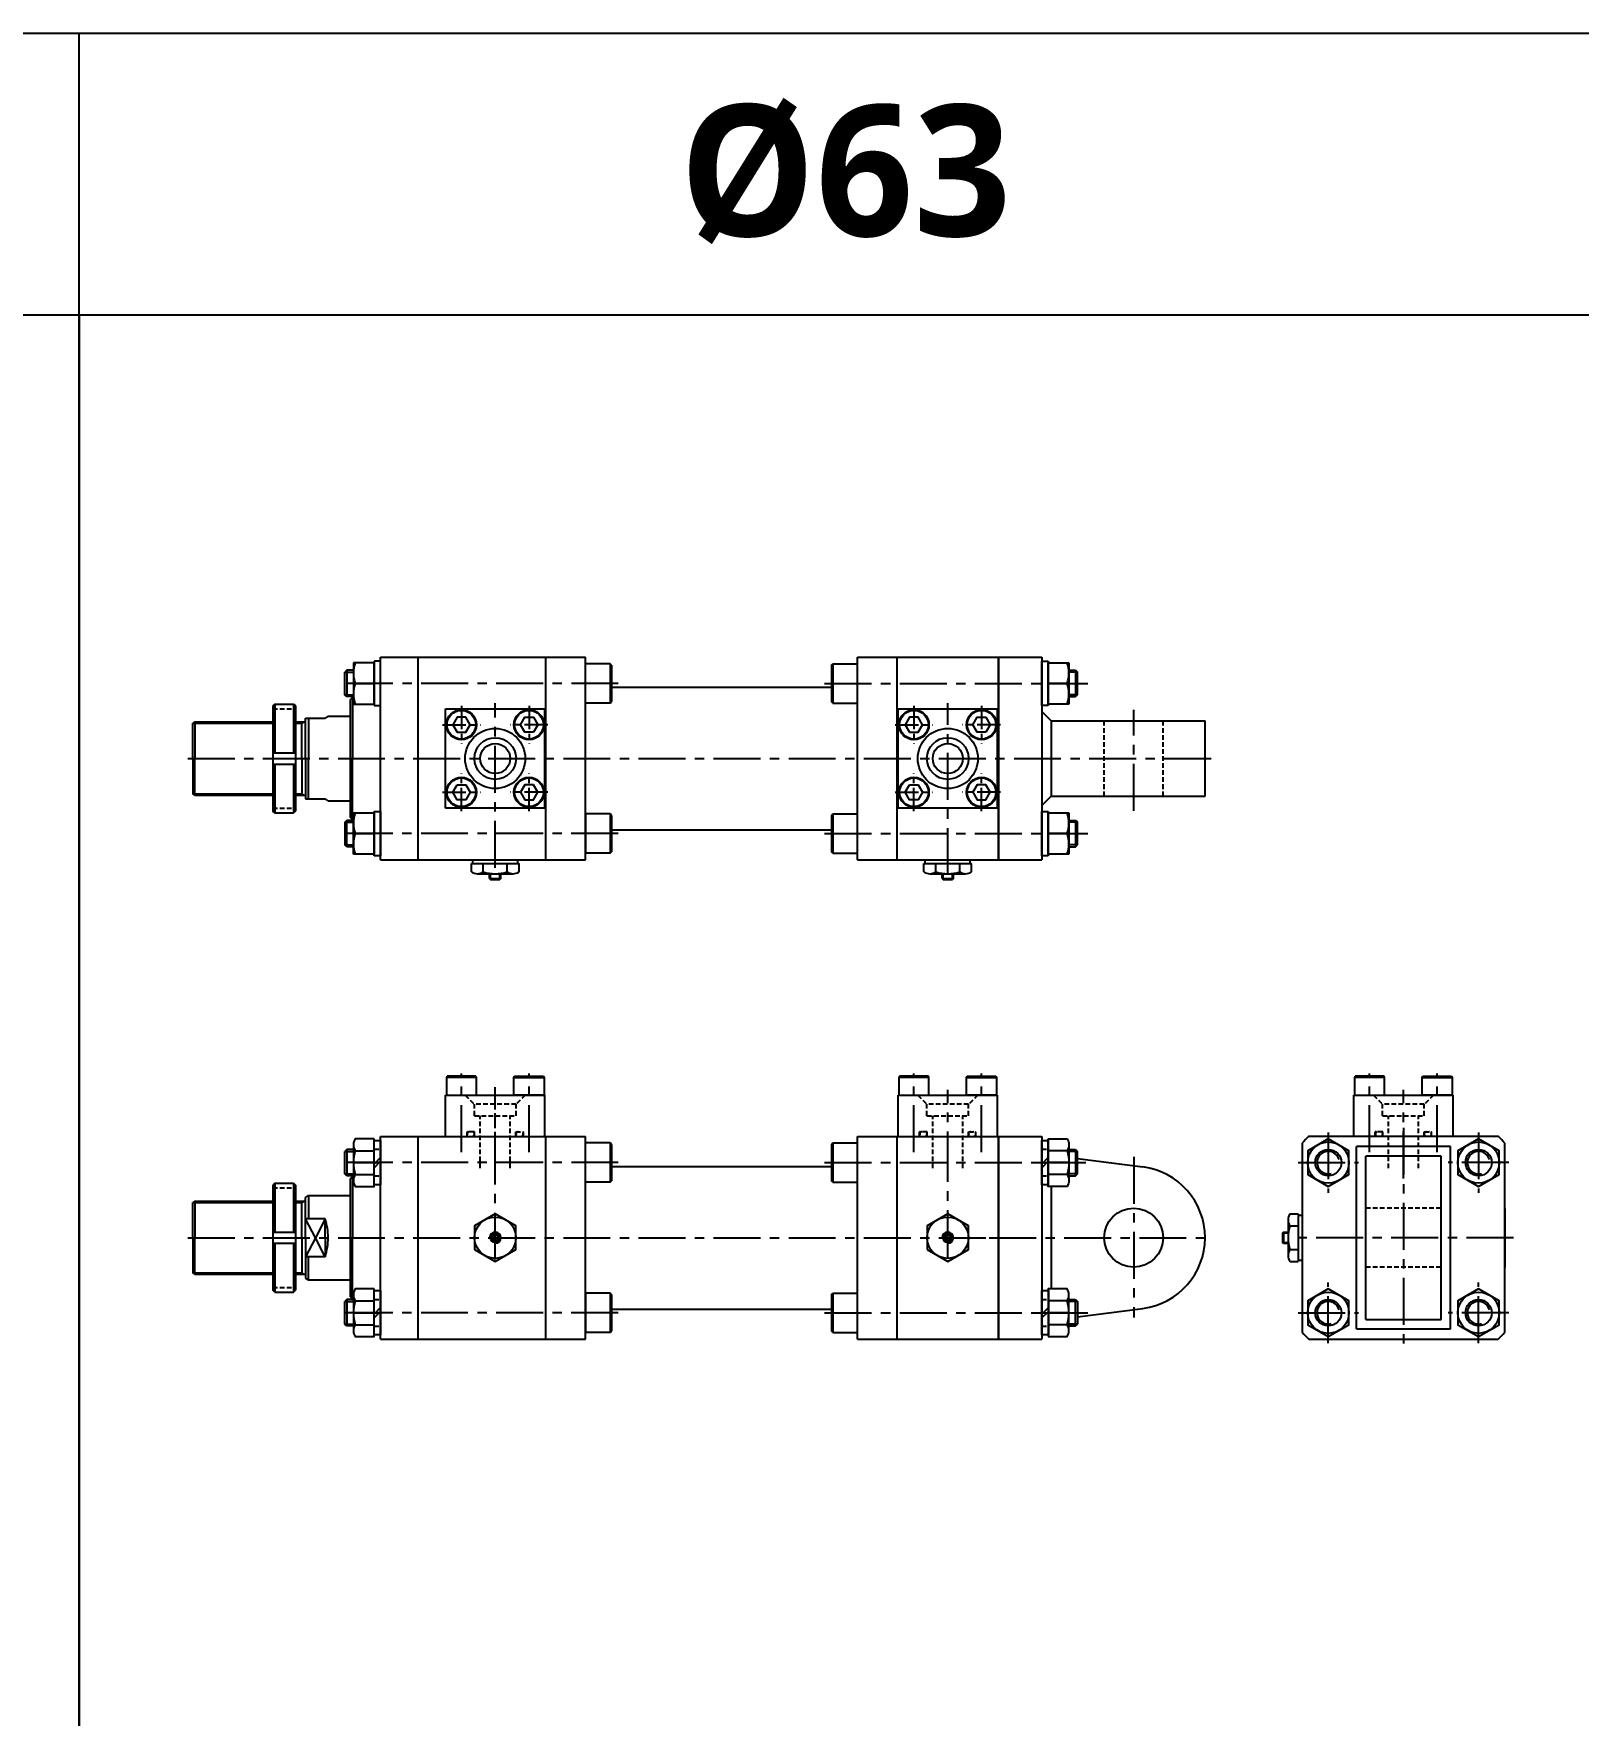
# Model space of a CAD drawing. Extents: x -819 to 10005, y 0 to 4179.
# Drawn here: x 1768 to 2590, y 3283 to 4179 of the extents above; entities that cross this region are included whole.
import ezdxf

# ---------------------------------------------------------------- set-up
doc = ezdxf.new("R2010")
doc.units = 0
doc.header["$LTSCALE"] = 10
doc.header["$MEASUREMENT"] = 0
for name, pattern in [('CENTER', [2, 1.25, -0.25, 0.25, -0.25]), ('CENTERX2', [4, 2.5, -0.5, 0.5, -0.5]), ('HIDDEN', [0.375, 0.25, -0.125])]:
    doc.linetypes.add(name, pattern=pattern)
doc.layers.get('0').update_dxf_attribs({"linetype": 'CONTINUOUS'})
doc.layers.get('DEFPOINTS').update_dxf_attribs({"linetype": 'CONTINUOUS'})
for name, color, linetype in [('BOM-UDEF', 3, 'CONTINUOUS'), ('CEN', 1, 'CENTERX2'), ('CENTER', 1, 'CENTER'), ('DIM', 2, 'CONTINUOUS'), ('HIDDEN', 2, 'HIDDEN'), ('ML', 7, 'CONTINUOUS')]:
    doc.layers.add(name, color=color, linetype=linetype)
doc.styles.add('문자', font='romans.shx')

msp = doc.modelspace()

# ---------------------------------------------------------------- linework, layer by layer
for p, q in [((5627.93, 4179.17), (0, 4179.17)), ((1792, 2387.17), (1792, 4179.17)), ((1792, 4029.17), (971, 4029.17)), ((2613, 4029.17), (971, 4029.17)), ((2613, 4029.17), (1792, 4029.17)), ((1792, 4029.17), (1792, 2387.17)), ((2010.46, 3729.07), (2010.96, 3728.57)), ((2010.46, 3729.07), (2016.46, 3729.07)), ((2010.96, 3728.57), (2015.96, 3728.57)), ((2016.46, 3729.07), (2015.96, 3728.57)), ((2251.46, 3729.07), (2251.96, 3728.57)), ((2251.46, 3729.07), (2257.46, 3729.07)), ((2251.96, 3728.57), (2256.96, 3728.57)), ((2257.46, 3729.07), (2256.96, 3728.57)), ((2433.21, 3540.67), (2432.71, 3540.17)), ((2432.71, 3540.17), (2432.71, 3535.17)), ((2433.21, 3540.67), (2433.21, 3534.67)), ((2433.21, 3534.67), (2432.71, 3535.17))]:
    msp.add_line(p, q)
at = {"color": 7, "linetype": 'Continuous'}
for p, q in [((2000.75, 3732.55), (2000.75, 3736.97)), ((2000.75, 3736.97), (2013.46, 3736.97)), ((2001.46, 3738.97), (2025.46, 3738.97)), ((2001.46, 3736.97), (2001.46, 3738.97)), ((2007.11, 3732.55), (2007.11, 3736.97)), ((2013.46, 3736.97), (2026.16, 3736.97)), ((2019.81, 3732.55), (2019.81, 3736.97)), ((2025.46, 3736.97), (2025.46, 3738.97)), ((2026.16, 3732.55), (2026.16, 3736.97)), ((2241.75, 3732.55), (2241.75, 3736.97)), ((2241.75, 3736.97), (2254.46, 3736.97)), ((2242.46, 3738.97), (2266.46, 3738.97)), ((2242.46, 3736.97), (2242.46, 3738.97)), ((2248.11, 3732.55), (2248.11, 3736.97)), ((2254.46, 3736.97), (2267.16, 3736.97)), ((2260.81, 3732.55), (2260.81, 3736.97)), ((2266.46, 3736.97), (2266.46, 3738.97)), ((2267.16, 3732.55), (2267.16, 3736.97)), ((2003.93, 3731.57), (2022.98, 3731.57)), ((2010.96, 3728.57), (2010.96, 3731.57)), ((2015.96, 3728.57), (2015.96, 3731.57)), ((2244.93, 3731.57), (2263.98, 3731.57)), ((2251.96, 3728.57), (2251.96, 3731.57)), ((2256.96, 3728.57), (2256.96, 3731.57)), ((2436.7, 3550.37), (2441.11, 3550.37)), ((2441.11, 3550.37), (2441.11, 3537.67)), ((2441.11, 3549.67), (2443.11, 3549.67)), ((2443.11, 3549.67), (2443.11, 3525.67)), ((2432.71, 3540.17), (2435.71, 3540.17)), ((2435.71, 3547.2), (2435.71, 3528.15)), ((2436.7, 3544.02), (2441.11, 3544.02)), ((2432.71, 3535.17), (2435.71, 3535.17)), ((2436.7, 3531.32), (2441.11, 3531.32)), ((2441.11, 3537.67), (2441.11, 3524.97)), ((2436.7, 3524.97), (2441.11, 3524.97)), ((2441.11, 3525.67), (2443.11, 3525.67))]:
    msp.add_line(p, q, dxfattribs=at)
at = {"color": 3}
for p, q in [((2010.46, 3729.07), (2010.46, 3731.57)), ((2016.46, 3729.07), (2016.46, 3731.57)), ((2251.46, 3729.07), (2251.46, 3731.57)), ((2257.46, 3729.07), (2257.46, 3731.57)), ((2433.21, 3540.67), (2435.71, 3540.67)), ((2433.21, 3534.67), (2435.71, 3534.67))]:
    msp.add_line(p, q, dxfattribs=at)
at = {"color": 7, "linetype": 'Continuous'}
for points in [[(2002.46, 3531.32), (2013.46, 3524.97), (2024.46, 3531.32), (2024.46, 3544.02), (2013.46, 3550.37), (2002.46, 3544.02)], [(2243.46, 3531.32), (2254.46, 3524.97), (2265.46, 3531.32), (2265.46, 3544.02), (2254.46, 3550.37), (2243.46, 3544.02)], [(2012.59, 3539.17), (2011.72, 3537.67), (2012.59, 3536.17), (2014.32, 3536.17), (2015.19, 3537.67), (2014.32, 3539.17)], [(2253.59, 3539.17), (2252.72, 3537.67), (2253.59, 3536.17), (2255.32, 3536.17), (2256.19, 3537.67), (2255.32, 3539.17)]]:
    msp.add_lwpolyline(points, close=True, dxfattribs=at)
for centre, radius in [((2013.46, 3537.67), 11), ((2254.46, 3537.67), 11), ((2013.46, 3537.67), 2.5), ((2254.46, 3537.67), 2.5)]:
    msp.add_circle(centre, radius, dxfattribs=at)
for centre, radius, start, end in [((2003.93, 3737.19), 5.62, 235.61575, 270), ((2003.93, 3737.19), 5.62, 235.61575, 304.38425), ((2013.46, 3752.58), 21.02, 252.41205, 270), ((2013.46, 3752.58), 21.02, 270, 287.58795), ((2022.98, 3737.19), 5.62, 235.61575, 304.38425), ((2244.93, 3737.19), 5.62, 235.61575, 270), ((2244.93, 3737.19), 5.62, 235.61575, 304.38425), ((2254.46, 3752.58), 21.02, 252.41205, 270), ((2254.46, 3752.58), 21.02, 270, 287.58795), ((2263.98, 3737.19), 5.62, 235.61575, 304.38425), ((2441.34, 3547.2), 5.62, 145.61575, 180), ((2441.34, 3547.2), 5.62, 145.61575, 214.38425), ((2456.73, 3537.67), 21.02, 162.41205, 180), ((2456.73, 3537.67), 21.02, 180, 197.58795), ((2441.34, 3528.15), 5.62, 145.61575, 214.38425)]:
    msp.add_arc(centre, radius, start, end, dxfattribs=at)
at = {"layer": 'BOM-UDEF', "color": 0}
for p, q in [((2472.11, 3489.17), (2472.11, 3586.17)), ((2522.11, 3489.17), (2522.11, 3586.17)), ((2472.11, 3489.17), (2522.11, 3489.17)), ((2477.11, 3494.17), (2517.11, 3494.17))]:
    msp.add_line(p, q, dxfattribs=at)
at = {"layer": 'CEN'}
for p, q in [((2079.01, 3832.97), (1931.46, 3832.97)), ((2188.9, 3832.97), (2329, 3832.97)), ((2013.46, 3734.76), (2013.46, 3822.47)), ((2254.46, 3730.91), (2254.46, 3822.47)), ((2353.46, 3765.18), (2353.46, 3818.82)), ((1849.75, 3792.97), (2397, 3792.97)), ((2078.97, 3752.97), (1931.32, 3752.97)), ((2188.9, 3752.97), (2329, 3752.97)), ((1995.46, 3583.23), (1995.46, 3625.23)), ((2031.46, 3583.23), (2031.46, 3625.23)), ((2236.46, 3583.23), (2236.46, 3625.23)), ((2272.46, 3583.23), (2272.46, 3625.23)), ((2479.11, 3583.23), (2479.11, 3625.23)), ((2515.11, 3583.23), (2515.11, 3625.23)), ((2013.46, 3525.99), (2013.46, 3617.78)), ((2013.46, 3569.04), (2013.46, 3617.77)), ((2254.46, 3569.29), (2254.46, 3616.48)), ((2497.11, 3569.29), (2497.11, 3616.48)), ((2254.46, 3527.38), (2254.46, 3594.67)), ((2457.11, 3593.8), (2457.11, 3561.55)), ((2497.11, 3596.22), (2497.11, 3479.13)), ((2537.11, 3593.8), (2537.11, 3561.55)), ((2079.01, 3577.67), (1930.74, 3577.67)), ((2188.9, 3577.67), (2328, 3577.67)), ((2353.46, 3580.72), (2353.46, 3495.1)), ((2440.99, 3577.67), (2473.24, 3577.67)), ((2553.24, 3577.67), (2520.99, 3577.67)), ((1849.75, 3537.67), (2286.72, 3537.67)), ((2276.49, 3537.67), (2395.88, 3537.67)), ((2555.66, 3537.67), (2438.57, 3537.67)), ((2457.11, 3481.55), (2457.11, 3513.8)), ((2537.11, 3481.55), (2537.11, 3513.8)), ((2078.97, 3497.67), (1930.59, 3497.67)), ((2188.9, 3497.67), (2329, 3497.67)), ((2440.99, 3497.67), (2473.24, 3497.67)), ((2553.24, 3497.67), (2520.99, 3497.67))]:
    msp.add_line(p, q, dxfattribs=at)
at = {"layer": 'CENTER'}
for p, q in [((1937.87, 3832.97), (1949.05, 3832.97)), ((2319.05, 3832.97), (2307.87, 3832.97)), ((1995.46, 3821.06), (1995.46, 3800.88)), ((2031.46, 3821.06), (2031.46, 3800.88)), ((2236.46, 3821.06), (2236.46, 3800.88)), ((2272.46, 3821.06), (2272.46, 3800.88)), ((1985.37, 3810.97), (2005.55, 3810.97)), ((2041.55, 3810.97), (2021.37, 3810.97)), ((2226.37, 3810.97), (2246.55, 3810.97)), ((2282.55, 3810.97), (2262.37, 3810.97)), ((1995.46, 3764.88), (1995.46, 3785.06)), ((2031.46, 3764.88), (2031.46, 3785.06)), ((2236.46, 3764.88), (2236.46, 3785.06)), ((2272.46, 3764.88), (2272.46, 3785.06)), ((1985.37, 3774.97), (2005.55, 3774.97)), ((2041.55, 3774.97), (2021.37, 3774.97)), ((2226.37, 3774.97), (2246.55, 3774.97)), ((2282.55, 3774.97), (2262.37, 3774.97)), ((1937.87, 3752.97), (1949.05, 3752.97)), ((2319.05, 3752.97), (2307.87, 3752.97)), ((1937.87, 3577.67), (1949.05, 3577.67)), ((1948.87, 3577.67), (1952.55, 3577.67)), ((2304.37, 3577.67), (2308.05, 3577.67)), ((2319.05, 3577.67), (2307.87, 3577.67)), ((1937.87, 3497.67), (1949.05, 3497.67)), ((1948.87, 3497.67), (1952.55, 3497.67)), ((2304.46, 3497.67), (2308.14, 3497.67)), ((2319.05, 3497.67), (2307.87, 3497.67))]:
    msp.add_line(p, q, dxfattribs=at)
at = {"layer": 'DEFPOINTS', "color": 0, "linetype": 'ByBlock'}
for p in [(1937.96, 3570.17), (1912.46, 3516.17), (1937.46, 3505.17)]:
    msp.add_point(p, dxfattribs=at)
at = {"layer": 'DIM'}
for centre in [(2013.46, 3537.67), (2254.46, 3537.67)]:
    msp.add_arc(centre, 3, 270, 180, dxfattribs=at)
at = {"layer": 'HIDDEN'}
for p, q in [((1948.96, 3584.77), (1952.46, 3584.77)), ((2304.46, 3584.77), (2307.96, 3584.77)), ((1948.96, 3570.57), (1952.46, 3570.57)), ((2304.46, 3570.57), (2307.96, 3570.57)), ((1948.96, 3504.77), (1952.46, 3504.77)), ((2304.55, 3504.77), (2308.05, 3504.77)), ((1948.96, 3490.57), (1952.46, 3490.57)), ((2304.55, 3490.57), (2308.05, 3490.57))]:
    msp.add_line(p, q, dxfattribs=at)
at = {"layer": 'ML'}
for p, q in [((1937.96, 3843.97), (1937.96, 3821.97)), ((1948.96, 3843.97), (1937.96, 3843.97)), ((1948.96, 3844.77), (1948.96, 3821.17)), ((1952.46, 3844.77), (1948.96, 3844.77)), ((1948.96, 3821.97), (1948.96, 3843.97)), ((1952.46, 3846.97), (2061.46, 3846.97)), ((1952.46, 3738.97), (1952.46, 3846.97)), ((1952.46, 3738.97), (1952.46, 3846.97)), ((1952.46, 3821.17), (1952.46, 3844.77)), ((1972.46, 3738.97), (1972.46, 3846.97)), ((2040.46, 3738.97), (2040.46, 3846.97)), ((2061.46, 3738.97), (2061.46, 3846.97)), ((2206.46, 3846.97), (2281.46, 3846.97)), ((2206.46, 3738.97), (2206.46, 3846.97)), ((2227.46, 3738.97), (2227.46, 3846.97)), ((2281.46, 3738.97), (2281.46, 3846.97)), ((2281.46, 3846.97), (2304.46, 3846.97)), ((2281.46, 3846.97), (2304.46, 3846.97)), ((2281.46, 3846.97), (2281.46, 3738.97)), ((2304.46, 3846.97), (2304.46, 3738.97)), ((2304.46, 3844.77), (2307.96, 3844.77)), ((2304.46, 3821.17), (2304.46, 3844.77)), ((2307.96, 3844.77), (2307.96, 3821.17)), ((2307.96, 3843.97), (2318.96, 3843.97)), ((2307.96, 3821.97), (2307.96, 3843.97)), ((2318.96, 3843.97), (2318.96, 3821.97)), ((1934.46, 3839.97), (1933.46, 3838.97)), ((1933.46, 3826.97), (1933.46, 3838.97)), ((1934.46, 3839.97), (1934.46, 3825.97)), ((1937.96, 3839.97), (1934.46, 3839.97)), ((2074.66, 3843.47), (2061.46, 3843.47)), ((2074.66, 3843.47), (2074.66, 3822.47)), ((2075.46, 3842.67), (2074.66, 3843.47)), ((2075.46, 3842.67), (2075.46, 3823.27)), ((2192.46, 3842.67), (2193.26, 3843.47)), ((2192.46, 3842.67), (2192.46, 3823.27)), ((2193.26, 3843.47), (2206.46, 3843.47)), ((2193.26, 3843.47), (2193.26, 3822.47)), ((2318.96, 3839.97), (2322.46, 3839.97)), ((2322.46, 3839.97), (2322.46, 3825.97)), ((2322.46, 3839.97), (2323.46, 3838.97)), ((2323.46, 3826.97), (2323.46, 3838.97)), ((1934.46, 3825.97), (1933.46, 3826.97)), ((1937.96, 3825.97), (1934.46, 3825.97)), ((1948.96, 3832.97), (1938.94, 3832.97)), ((2075.46, 3830.97), (2192.46, 3830.97)), ((2307.96, 3832.97), (2317.97, 3832.97)), ((2318.96, 3825.97), (2322.46, 3825.97)), ((2322.46, 3825.97), (2323.46, 3826.97)), ((1896.06, 3821.97), (1895.06, 3820.97)), ((1895.06, 3820.97), (1895.06, 3764.97)), ((1896.06, 3821.97), (1896.06, 3795.97)), ((1896.06, 3821.97), (1906.06, 3821.97)), ((1906.06, 3821.97), (1906.06, 3795.97)), ((1906.06, 3821.97), (1907.06, 3820.97)), ((1907.06, 3820.97), (1907.06, 3764.97)), ((1937.46, 3825.47), (1936.46, 3824.47)), ((1936.46, 3761.47), (1936.46, 3824.47)), ((1937.46, 3825.47), (1937.96, 3825.47)), ((1937.46, 3825.47), (1937.46, 3792.97)), ((1937.96, 3821.97), (1948.96, 3821.97)), ((1948.96, 3821.17), (1952.46, 3821.17)), ((1986.96, 3766.47), (1986.96, 3819.47)), ((1986.96, 3819.47), (2039.96, 3819.47)), ((2039.96, 3819.47), (2039.96, 3766.47)), ((2039.96, 3766.47), (2039.96, 3819.47)), ((2074.66, 3822.47), (2061.46, 3822.47)), ((2074.66, 3822.47), (2075.46, 3823.27)), ((2193.26, 3822.47), (2192.46, 3823.27)), ((2193.26, 3822.47), (2206.46, 3822.47)), ((2227.96, 3766.47), (2227.96, 3819.47)), ((2227.96, 3819.47), (2280.96, 3819.47)), ((2280.96, 3819.47), (2280.96, 3766.47)), ((2280.96, 3766.47), (2280.96, 3819.47)), ((2307.96, 3821.17), (2304.46, 3821.17)), ((2304.46, 3817.97), (2309.46, 3812.97)), ((2318.96, 3821.97), (2307.96, 3821.97)), ((1853.44, 3812.47), (1852.46, 3811.72)), ((1852.46, 3792.97), (1852.46, 3811.72)), ((1853.44, 3812.47), (1895.06, 3812.47)), ((1853.44, 3812.47), (1853.44, 3792.97)), ((1907.06, 3812.47), (1912.46, 3812.47)), ((1910.46, 3792.97), (1910.46, 3812.47)), ((1912.46, 3792.97), (1912.46, 3814.47)), ((1912.46, 3814.47), (1922.93, 3814.47)), ((1913.96, 3814.47), (1913.96, 3792.97)), ((1924.46, 3815.47), (1922.93, 3814.47)), ((1924.46, 3815.47), (1936.46, 3815.47)), ((2309.46, 3812.97), (2309.46, 3772.97)), ((2309.46, 3812.97), (2391.46, 3812.97)), ((2391.46, 3772.97), (2391.46, 3812.97)), ((1852.46, 3792.97), (1852.46, 3774.22)), ((1853.44, 3773.47), (1853.44, 3792.97)), ((1895.06, 3795.97), (1907.06, 3795.97)), ((1910.46, 3792.97), (1910.46, 3773.47)), ((1912.46, 3792.97), (1912.46, 3771.47)), ((1913.96, 3771.47), (1913.96, 3792.97)), ((1937.46, 3760.47), (1937.46, 3792.97)), ((1895.06, 3789.97), (1907.06, 3789.97)), ((1896.06, 3789.97), (1896.06, 3763.97)), ((1906.06, 3789.97), (1906.06, 3763.97)), ((1853.44, 3773.47), (1852.46, 3774.22)), ((1853.44, 3773.47), (1895.06, 3773.47)), ((1907.06, 3773.47), (1912.46, 3773.47)), ((2304.46, 3767.97), (2309.46, 3772.97)), ((2309.46, 3772.97), (2391.46, 3772.97)), ((1896.06, 3763.97), (1895.06, 3764.97)), ((1896.06, 3763.97), (1906.06, 3763.97)), ((1906.06, 3763.97), (1907.06, 3764.97)), ((1912.46, 3771.47), (1922.93, 3771.47)), ((1924.46, 3770.47), (1922.93, 3771.47)), ((1924.46, 3770.47), (1936.46, 3770.47)), ((1937.96, 3763.97), (1948.96, 3763.97)), ((1937.96, 3741.97), (1937.96, 3763.97)), ((1948.96, 3741.17), (1948.96, 3764.77)), ((1948.96, 3764.77), (1952.46, 3764.77)), ((1948.96, 3763.97), (1948.96, 3741.97)), ((1952.46, 3764.77), (1952.46, 3741.17)), ((2039.96, 3766.47), (1986.96, 3766.47)), ((2061.46, 3763.47), (2061.46, 3742.47)), ((2074.66, 3763.47), (2061.46, 3763.47)), ((2074.66, 3763.47), (2074.66, 3742.47)), ((2075.46, 3762.67), (2074.66, 3763.47)), ((2192.46, 3762.67), (2193.26, 3763.47)), ((2193.26, 3763.47), (2206.46, 3763.47)), ((2193.26, 3763.47), (2193.26, 3742.47)), ((2280.96, 3766.47), (2227.96, 3766.47)), ((2304.46, 3741.17), (2304.46, 3764.77)), ((2304.46, 3764.77), (2307.96, 3764.77)), ((2307.96, 3764.77), (2307.96, 3741.17)), ((2307.96, 3741.97), (2307.96, 3763.97)), ((2307.96, 3763.97), (2318.96, 3763.97)), ((2318.96, 3763.97), (2318.96, 3741.97)), ((1934.46, 3759.97), (1933.46, 3758.97)), ((1933.46, 3758.97), (1933.46, 3746.97)), ((1934.46, 3745.97), (1934.46, 3759.97)), ((1937.96, 3759.97), (1934.46, 3759.97)), ((1937.46, 3760.47), (1936.46, 3761.47)), ((1937.46, 3760.47), (1937.96, 3760.47)), ((2075.46, 3762.67), (2075.46, 3743.27)), ((2075.46, 3754.97), (2192.46, 3754.97)), ((2192.46, 3762.67), (2192.46, 3743.27)), ((2318.96, 3759.97), (2322.46, 3759.97)), ((2322.46, 3759.97), (2322.46, 3745.97)), ((2322.46, 3759.97), (2323.46, 3758.97)), ((2323.46, 3746.97), (2323.46, 3758.97)), ((1934.46, 3745.97), (1933.46, 3746.97)), ((1937.96, 3745.97), (1934.46, 3745.97)), ((1948.96, 3752.97), (1938.94, 3752.97)), ((2307.96, 3752.97), (2317.97, 3752.97)), ((2318.96, 3745.97), (2322.46, 3745.97)), ((2322.46, 3745.97), (2323.46, 3746.97)), ((1948.96, 3741.97), (1937.96, 3741.97)), ((1952.46, 3741.17), (1948.96, 3741.17)), ((1952.46, 3738.97), (2061.46, 3738.97)), ((2074.66, 3742.47), (2061.46, 3742.47)), ((2074.66, 3742.47), (2075.46, 3743.27)), ((2193.26, 3742.47), (2192.46, 3743.27)), ((2193.26, 3742.47), (2206.46, 3742.47)), ((2206.46, 3738.97), (2281.46, 3738.97)), ((2281.46, 3738.97), (2304.46, 3738.97)), ((2307.96, 3741.17), (2304.46, 3741.17)), ((2318.96, 3741.97), (2307.96, 3741.97)), ((1987.8, 3623.67), (1987.46, 3623.07)), ((2003.46, 3623.07), (1987.46, 3623.07)), ((1987.46, 3623.07), (1987.46, 3613.67)), ((2003.11, 3623.67), (1987.8, 3623.67)), ((2003.46, 3623.07), (2003.11, 3623.67)), ((2003.46, 3613.67), (2003.46, 3623.07)), ((2023.46, 3623.07), (2023.8, 3623.67)), ((2023.46, 3623.07), (2039.46, 3623.07)), ((2023.46, 3613.67), (2023.46, 3623.07)), ((2023.8, 3623.67), (2039.11, 3623.67)), ((2039.11, 3623.67), (2039.46, 3623.07)), ((2039.46, 3623.07), (2039.46, 3613.67)), ((2228.8, 3623.67), (2228.46, 3623.07)), ((2244.46, 3623.07), (2228.46, 3623.07)), ((2228.46, 3623.07), (2228.46, 3613.67)), ((2244.11, 3623.67), (2228.8, 3623.67)), ((2244.46, 3623.07), (2244.11, 3623.67)), ((2244.46, 3613.67), (2244.46, 3623.07)), ((2264.46, 3623.07), (2264.8, 3623.67)), ((2264.46, 3623.07), (2280.46, 3623.07)), ((2264.46, 3613.67), (2264.46, 3623.07)), ((2264.8, 3623.67), (2280.11, 3623.67)), ((2280.11, 3623.67), (2280.46, 3623.07)), ((2280.46, 3623.07), (2280.46, 3613.67)), ((2471.46, 3623.67), (2471.11, 3623.07)), ((2487.11, 3623.07), (2471.11, 3623.07)), ((2471.11, 3623.07), (2471.11, 3613.67)), ((2486.77, 3623.67), (2471.46, 3623.67)), ((2487.11, 3623.07), (2486.77, 3623.67)), ((2487.11, 3613.67), (2487.11, 3623.07)), ((2507.11, 3623.07), (2507.46, 3623.67)), ((2507.11, 3623.07), (2523.11, 3623.07)), ((2507.11, 3613.67), (2507.11, 3623.07)), ((2507.46, 3623.67), (2522.77, 3623.67)), ((2522.77, 3623.67), (2523.11, 3623.07)), ((2523.11, 3623.07), (2523.11, 3613.67)), ((1986.96, 3613.67), (2039.96, 3613.67)), ((1986.96, 3591.67), (1986.96, 3613.67)), ((2039.46, 3613.67), (2023.46, 3613.67)), ((2039.96, 3591.67), (2039.96, 3613.67)), ((2227.96, 3613.67), (2280.96, 3613.67)), ((2227.96, 3591.67), (2227.96, 3613.67)), ((2280.46, 3613.67), (2264.46, 3613.67)), ((2280.96, 3591.67), (2280.96, 3613.67)), ((2470.61, 3613.67), (2523.61, 3613.67)), ((2470.61, 3591.67), (2470.61, 3613.67)), ((2523.11, 3613.67), (2507.11, 3613.67)), ((2523.61, 3591.67), (2523.61, 3613.67)), ((1934.46, 3584.67), (1933.46, 3583.67)), ((1934.46, 3584.67), (1934.46, 3570.67)), ((1937.96, 3584.67), (1934.46, 3584.67)), ((1937.96, 3587.2), (1937.96, 3568.15)), ((1938.94, 3584.02), (1948.96, 3584.02)), ((1952.46, 3483.67), (1952.46, 3591.67)), ((1952.46, 3591.67), (2061.46, 3591.67)), ((1952.46, 3483.67), (1952.46, 3591.67)), ((1972.46, 3483.67), (1972.46, 3591.67)), ((2040.46, 3483.67), (2040.46, 3591.67)), ((2061.46, 3483.67), (2061.46, 3591.67)), ((2074.66, 3588.17), (2061.46, 3588.17)), ((2074.66, 3588.17), (2074.66, 3567.17)), ((2075.46, 3587.37), (2074.66, 3588.17)), ((2075.46, 3587.37), (2075.46, 3567.97)), ((2192.46, 3587.37), (2193.26, 3588.17)), ((2192.46, 3587.37), (2192.46, 3567.97)), ((2193.26, 3588.17), (2206.46, 3588.17)), ((2193.26, 3588.17), (2193.26, 3567.17)), ((2206.46, 3591.67), (2281.46, 3591.67)), ((2206.46, 3483.67), (2206.46, 3591.67)), ((2227.46, 3483.67), (2227.46, 3591.67)), ((2281.46, 3483.67), (2281.46, 3591.67)), ((2281.46, 3591.67), (2304.46, 3591.67)), ((2281.46, 3591.67), (2304.46, 3591.67)), ((2281.46, 3591.67), (2281.46, 3483.67)), ((2304.46, 3591.67), (2304.46, 3483.67)), ((2317.97, 3584.02), (2307.96, 3584.02)), ((2318.96, 3587.2), (2318.96, 3568.15)), ((2318.96, 3584.67), (2322.46, 3584.67)), ((2322.46, 3584.67), (2323.46, 3583.67)), ((2322.46, 3584.67), (2322.46, 3570.67)), ((2443.11, 3588.07), (2443.11, 3487.27)), ((2547.52, 3591.67), (2446.71, 3591.67)), ((2522.11, 3586.17), (2472.11, 3586.17)), ((2551.11, 3487.27), (2551.11, 3588.07)), ((1933.46, 3571.67), (1933.46, 3583.67)), ((1948.96, 3576.91), (1952.46, 3580.41)), ((1948.96, 3574.93), (1952.46, 3578.43)), ((2075.46, 3575.67), (2192.46, 3575.67)), ((2304.46, 3576.91), (2307.96, 3580.41)), ((2304.46, 3574.93), (2307.96, 3578.43)), ((2323.46, 3571.67), (2323.46, 3583.67)), ((2323.46, 3579.86), (2358.33, 3575.36)), ((2477.11, 3494.17), (2477.11, 3581.17)), ((2517.11, 3581.17), (2477.11, 3581.17)), ((2517.11, 3494.17), (2517.11, 3581.17)), ((1896.06, 3566.67), (1895.06, 3565.67)), ((1896.06, 3566.67), (1906.06, 3566.67)), ((1896.06, 3566.67), (1896.06, 3540.67)), ((1906.06, 3566.67), (1907.06, 3565.67)), ((1906.06, 3566.67), (1906.06, 3540.67)), ((1934.46, 3570.67), (1933.46, 3571.67)), ((1937.96, 3570.67), (1934.46, 3570.67)), ((1937.46, 3570.17), (1936.46, 3569.17)), ((1936.46, 3506.17), (1936.46, 3569.17)), ((1937.46, 3570.17), (1937.96, 3570.17)), ((1937.46, 3570.17), (1937.46, 3537.67)), ((1938.94, 3571.32), (1948.96, 3571.32)), ((2074.66, 3567.17), (2061.46, 3567.17)), ((2074.66, 3567.17), (2075.46, 3567.97)), ((2193.26, 3567.17), (2192.46, 3567.97)), ((2193.26, 3567.17), (2206.46, 3567.17)), ((2317.97, 3571.32), (2307.96, 3571.32)), ((2318.96, 3570.67), (2322.46, 3570.67)), ((2322.46, 3570.67), (2323.46, 3571.67)), ((1853.44, 3557.17), (1852.46, 3556.42)), ((1853.44, 3557.17), (1895.06, 3557.17)), ((1853.44, 3557.17), (1853.44, 3537.67)), ((1895.06, 3565.67), (1895.06, 3509.67)), ((1907.06, 3565.67), (1907.06, 3509.67)), ((1907.06, 3557.17), (1912.46, 3557.17)), ((1910.46, 3537.67), (1910.46, 3557.17)), ((1912.46, 3559.17), (1913.96, 3560.17)), ((1912.46, 3537.67), (1912.46, 3559.17)), ((1913.96, 3560.17), (1936.46, 3560.17)), ((1913.96, 3560.17), (1913.96, 3547.79)), ((2309.46, 3564.97), (2309.46, 3510.37)), ((1852.46, 3537.67), (1852.46, 3556.42)), ((2551.11, 3553.17), (2551.13, 3521.79)), ((1895.06, 3540.67), (1907.06, 3540.67)), ((1922.93, 3547.79), (1912.46, 3547.79)), ((1922.93, 3537.67), (1922.93, 3547.79)), ((1852.46, 3537.67), (1852.46, 3518.92)), ((1853.44, 3518.17), (1853.44, 3537.67)), ((1895.06, 3534.67), (1907.06, 3534.67)), ((1896.06, 3534.67), (1896.06, 3508.67)), ((1906.06, 3534.67), (1906.06, 3508.67)), ((1910.46, 3537.67), (1910.46, 3518.17)), ((1912.46, 3537.67), (1912.46, 3516.17)), ((1922.93, 3537.67), (1922.93, 3527.55)), ((1937.46, 3505.17), (1937.46, 3537.67)), ((1922.93, 3527.55), (1912.46, 3527.55)), ((1913.96, 3515.17), (1913.96, 3527.55)), ((1853.44, 3518.17), (1852.46, 3518.92)), ((1853.44, 3518.17), (1895.06, 3518.17)), ((1907.06, 3518.17), (1912.46, 3518.17)), ((1912.46, 3516.17), (1913.96, 3515.17)), ((1913.96, 3515.17), (1936.46, 3515.17)), ((1896.06, 3508.67), (1895.06, 3509.67)), ((1896.06, 3508.67), (1906.06, 3508.67)), ((1906.06, 3508.67), (1907.06, 3509.67)), ((1934.46, 3504.67), (1933.46, 3503.67)), ((1933.46, 3491.67), (1933.46, 3503.67)), ((1934.46, 3504.67), (1934.46, 3490.67)), ((1937.96, 3504.67), (1934.46, 3504.67)), ((1937.46, 3505.17), (1936.46, 3506.17)), ((1937.46, 3505.17), (1937.96, 3505.17)), ((1937.96, 3507.2), (1937.96, 3488.15)), ((1938.94, 3504.02), (1948.96, 3504.02)), ((2074.66, 3508.17), (2061.46, 3508.17)), ((2061.46, 3508.17), (2061.46, 3487.17)), ((2074.66, 3508.17), (2074.66, 3487.17)), ((2075.46, 3507.37), (2074.66, 3508.17)), ((2075.46, 3507.37), (2075.46, 3487.97)), ((2192.46, 3507.37), (2193.26, 3508.17)), ((2192.46, 3507.37), (2192.46, 3487.97)), ((2193.26, 3508.17), (2206.46, 3508.17)), ((2193.26, 3508.17), (2193.26, 3487.17)), ((2317.97, 3504.02), (2307.96, 3504.02)), ((2318.96, 3488.15), (2318.96, 3507.2)), ((2318.96, 3504.67), (2322.46, 3504.67)), ((2322.46, 3490.67), (2322.46, 3504.67)), ((2322.46, 3504.67), (2323.46, 3503.67)), ((2323.46, 3503.67), (2323.46, 3491.67)), ((1948.96, 3496.91), (1952.46, 3500.41)), ((1948.96, 3494.93), (1952.46, 3498.43)), ((2075.46, 3499.67), (2192.46, 3499.67)), ((2304.55, 3496.91), (2308.05, 3500.41)), ((2304.55, 3494.93), (2308.05, 3498.43)), ((2323.46, 3495.48), (2358.33, 3499.98)), ((1934.46, 3490.67), (1933.46, 3491.67)), ((1937.96, 3490.67), (1934.46, 3490.67)), ((1938.94, 3491.32), (1948.96, 3491.32)), ((2074.66, 3487.17), (2061.46, 3487.17)), ((2074.66, 3487.17), (2075.46, 3487.97)), ((2193.26, 3487.17), (2192.46, 3487.97)), ((2193.26, 3487.17), (2206.46, 3487.17)), ((2317.97, 3491.32), (2307.96, 3491.32)), ((2318.96, 3490.67), (2322.46, 3490.67)), ((2322.46, 3490.67), (2323.46, 3491.67)), ((1952.46, 3483.67), (2061.46, 3483.67)), ((2206.46, 3483.67), (2281.46, 3483.67)), ((2281.46, 3483.67), (2304.46, 3483.67)), ((2446.71, 3483.67), (2547.52, 3483.67))]:
    msp.add_line(p, q, dxfattribs=at)
at = {"layer": 'ML', "color": 2}
for p, q in [((1933.46, 3838.97), (1937.96, 3838.97)), ((2323.46, 3838.97), (2318.96, 3838.97)), ((1933.46, 3826.97), (1937.96, 3826.97)), ((2323.46, 3826.97), (2318.96, 3826.97)), ((1852.46, 3811.72), (1895.06, 3811.72)), ((1907.06, 3811.72), (1910.46, 3811.72)), ((1910.46, 3811.72), (1911.74, 3812.47)), ((1852.46, 3774.22), (1895.06, 3774.22)), ((1907.06, 3774.22), (1910.46, 3774.22)), ((1910.46, 3774.22), (1911.74, 3773.47)), ((1933.46, 3758.97), (1937.96, 3758.97)), ((2323.46, 3758.97), (2318.96, 3758.97)), ((1933.46, 3746.97), (1937.96, 3746.97)), ((2323.46, 3746.97), (2318.96, 3746.97)), ((1933.46, 3583.67), (1937.96, 3583.67)), ((2323.46, 3583.67), (2318.96, 3583.67)), ((1933.46, 3571.67), (1937.96, 3571.67)), ((2323.46, 3571.67), (2318.96, 3571.67)), ((1910.46, 3556.42), (1911.74, 3557.17)), ((1852.46, 3556.42), (1895.06, 3556.42)), ((1907.06, 3556.42), (1910.46, 3556.42)), ((1917.69, 3537.67), (1912.46, 3547.79)), ((1922.93, 3547.79), (1917.69, 3537.67)), ((1917.69, 3537.67), (1912.46, 3527.55)), ((1922.93, 3527.55), (1917.69, 3537.67)), ((1852.46, 3518.92), (1895.06, 3518.92)), ((1907.06, 3518.92), (1910.46, 3518.92)), ((1910.46, 3518.92), (1911.74, 3518.17)), ((1933.46, 3503.67), (1937.96, 3503.67)), ((2323.46, 3503.67), (2318.96, 3503.67)), ((1933.46, 3491.67), (1937.96, 3491.67)), ((2323.46, 3491.67), (2318.96, 3491.67))]:
    msp.add_line(p, q, dxfattribs=at)
at = {"layer": 'ML', "color": 2, "linetype": 'HIDDEN'}
for p, q in [((1895.06, 3819.47), (1907.06, 3819.47)), ((2337.71, 3772.97), (2337.71, 3812.97)), ((2369.21, 3772.97), (2369.21, 3812.97)), ((1895.06, 3766.47), (1907.06, 3766.47)), ((1997.46, 3613.67), (2002.36, 3608.77)), ((2029.46, 3613.67), (2024.56, 3608.77)), ((2238.46, 3613.67), (2243.36, 3608.77)), ((2270.46, 3613.67), (2265.56, 3608.77)), ((2481.11, 3613.67), (2486.01, 3608.77)), ((2513.11, 3613.67), (2508.21, 3608.77)), ((2024.56, 3608.77), (2002.36, 3608.77)), ((2002.36, 3602.67), (2002.36, 3608.77)), ((2002.36, 3602.67), (2002.36, 3608.77)), ((2002.36, 3602.67), (2024.56, 3602.67)), ((2005.46, 3574.65), (2005.46, 3602.67)), ((2021.46, 3574.65), (2021.46, 3602.67)), ((2024.56, 3602.67), (2024.56, 3608.77)), ((2265.56, 3608.77), (2243.36, 3608.77)), ((2243.36, 3602.67), (2243.36, 3608.77)), ((2243.36, 3602.67), (2243.36, 3608.77)), ((2243.36, 3602.67), (2265.56, 3602.67)), ((2246.46, 3574.65), (2246.46, 3602.67)), ((2262.46, 3574.65), (2262.46, 3602.67)), ((2265.56, 3602.67), (2265.56, 3608.77)), ((2508.21, 3608.77), (2486.01, 3608.77)), ((2486.01, 3602.67), (2486.01, 3608.77)), ((2486.01, 3602.67), (2486.01, 3608.77)), ((2486.01, 3602.67), (2508.21, 3602.67)), ((2489.11, 3574.65), (2489.11, 3602.67)), ((2505.11, 3574.65), (2505.11, 3602.67)), ((2508.21, 3602.67), (2508.21, 3608.77)), ((2002.46, 3594.07), (1998.46, 3594.07)), ((1998.46, 3591.67), (1998.46, 3594.07)), ((2002.46, 3591.67), (2002.46, 3594.07)), ((2024.46, 3591.67), (2024.46, 3594.07)), ((2024.46, 3594.07), (2028.46, 3594.07)), ((2028.46, 3591.67), (2028.46, 3594.07)), ((2243.46, 3594.07), (2239.46, 3594.07)), ((2239.46, 3591.67), (2239.46, 3594.07)), ((2243.46, 3591.67), (2243.46, 3594.07)), ((2265.46, 3591.67), (2265.46, 3594.07)), ((2265.46, 3594.07), (2269.46, 3594.07)), ((2269.46, 3591.67), (2269.46, 3594.07)), ((2486.11, 3594.07), (2482.11, 3594.07)), ((2482.11, 3591.67), (2482.11, 3594.07)), ((2486.11, 3591.67), (2486.11, 3594.07)), ((2508.11, 3591.67), (2508.11, 3594.07)), ((2508.11, 3594.07), (2512.11, 3594.07)), ((2512.11, 3591.67), (2512.11, 3594.07)), ((1895.06, 3564.17), (1907.06, 3564.17)), ((2517.11, 3553.42), (2477.11, 3553.42)), ((2517.11, 3521.92), (2477.11, 3521.92)), ((1895.06, 3511.17), (1907.06, 3511.17))]:
    msp.add_line(p, q, dxfattribs=at)
at = {"layer": 'ML'}
for points in [[(1993.15, 3806.97), (1997.77, 3806.97), (2000.08, 3810.97), (1997.77, 3814.97), (1993.15, 3814.97), (1990.84, 3810.97), (1993.15, 3806.97)], [(2033.77, 3806.97), (2029.15, 3806.97), (2026.84, 3810.97), (2029.15, 3814.97), (2033.77, 3814.97), (2036.08, 3810.97), (2033.77, 3806.97)], [(2234.15, 3806.97), (2238.77, 3806.97), (2241.08, 3810.97), (2238.77, 3814.97), (2234.15, 3814.97), (2231.84, 3810.97), (2234.15, 3806.97)], [(2274.77, 3806.97), (2270.15, 3806.97), (2267.84, 3810.97), (2270.15, 3814.97), (2274.77, 3814.97), (2277.08, 3810.97), (2274.77, 3806.97)], [(1993.15, 3778.97), (1997.77, 3778.97), (2000.08, 3774.97), (1997.77, 3770.97), (1993.15, 3770.97), (1990.84, 3774.97), (1993.15, 3778.97)], [(2033.77, 3778.97), (2029.15, 3778.97), (2026.84, 3774.97), (2029.15, 3770.97), (2033.77, 3770.97), (2036.08, 3774.97), (2033.77, 3778.97)], [(2234.15, 3778.97), (2238.77, 3778.97), (2241.08, 3774.97), (2238.77, 3770.97), (2234.15, 3770.97), (2231.84, 3774.97), (2234.15, 3778.97)], [(2274.77, 3778.97), (2270.15, 3778.97), (2267.84, 3774.97), (2270.15, 3770.97), (2274.77, 3770.97), (2277.08, 3774.97), (2274.77, 3778.97)], [(1948.96, 3589.47), (1952.46, 3589.47), (1952.46, 3565.87), (1948.96, 3565.87), (1948.96, 3589.47)], [(2304.46, 3589.47), (2307.96, 3589.47), (2307.96, 3565.87), (2304.46, 3565.87), (2304.46, 3589.47)], [(1948.96, 3509.47), (1952.46, 3509.47), (1952.46, 3485.87), (1948.96, 3485.87), (1948.96, 3509.47)], [(2304.55, 3509.47), (2308.05, 3509.47), (2308.05, 3485.87), (2304.55, 3485.87), (2304.55, 3509.47)]]:
    msp.add_lwpolyline(points, dxfattribs=at)
for points in [[(1948.96, 3590.37), (1938.94, 3590.37, 0.309401), (1938.94, 3584.02, 0.154701), (1938.94, 3571.32, 0.309401), (1938.94, 3564.97), (1948.96, 3564.97), (1948.96, 3590.37)], [(2307.96, 3590.37), (2317.97, 3590.37, -0.309401), (2317.97, 3584.02, -0.154701), (2317.97, 3571.32, -0.309401), (2317.97, 3564.97), (2307.96, 3564.97), (2307.96, 3590.37)], [(1948.96, 3510.37), (1938.94, 3510.37, 0.309401), (1938.94, 3504.02, 0.154701), (1938.94, 3491.32, 0.309401), (1938.94, 3484.97), (1948.96, 3484.97), (1948.96, 3510.37)], [(2307.96, 3484.97), (2317.97, 3484.97, 0.309401), (2317.97, 3491.32, 0.154701), (2317.97, 3504.02, 0.309401), (2317.97, 3510.37), (2307.96, 3510.37), (2307.96, 3484.97)]]:
    msp.add_lwpolyline(points, format="xyb", dxfattribs=at)
for points in [[(2457.11, 3590.37), (2446.11, 3584.02), (2446.11, 3571.32), (2457.11, 3564.97), (2468.11, 3571.32), (2468.11, 3584.02)], [(2537.11, 3590.37), (2526.11, 3584.02), (2526.11, 3571.32), (2537.11, 3564.97), (2548.11, 3571.32), (2548.11, 3584.02)], [(2457.11, 3510.37), (2446.11, 3504.02), (2446.11, 3491.32), (2457.11, 3484.97), (2468.11, 3491.32), (2468.11, 3504.02)], [(2537.11, 3510.37), (2526.11, 3504.02), (2526.11, 3491.32), (2537.11, 3484.97), (2548.11, 3491.32), (2548.11, 3504.02)]]:
    msp.add_lwpolyline(points, close=True, dxfattribs=at)
for centre, radius in [((1995.46, 3810.97), 8), ((1995.46, 3810.97), 7.65), ((2031.46, 3810.97), 8), ((2031.46, 3810.97), 7.65), ((2236.46, 3810.97), 8), ((2236.46, 3810.97), 7.65), ((2272.46, 3810.97), 8), ((2272.46, 3810.97), 7.65), ((2013.46, 3792.97), 16), ((2254.46, 3792.97), 16), ((2013.46, 3792.97), 11.1), ((2013.46, 3792.97), 8), ((2254.46, 3792.97), 11.1), ((2254.46, 3792.97), 8), ((1995.46, 3774.97), 8), ((1995.46, 3774.97), 7.65), ((2031.46, 3774.97), 8), ((2031.46, 3774.97), 7.65), ((2236.46, 3774.97), 8), ((2236.46, 3774.97), 7.65), ((2272.46, 3774.97), 8), ((2272.46, 3774.97), 7.65), ((2457.11, 3577.67), 11), ((2457.11, 3577.67), 7), ((2537.11, 3577.67), 11), ((2537.11, 3577.67), 7), ((2353.46, 3537.67), 15.75), ((2457.11, 3497.67), 11), ((2457.11, 3497.67), 7), ((2537.11, 3497.67), 11), ((2537.11, 3497.67), 7)]:
    msp.add_circle(centre, radius, dxfattribs=at)
for centre, radius, start, end in [((1953.84, 3838.47), 15.89, 159.74384, 200.25616), ((2303.07, 3838.47), 15.89, 339.74384, 20.25616), ((1953.84, 3827.47), 15.89, 159.74384, 200.25616), ((2303.07, 3827.47), 15.89, 339.74384, 20.25616), ((1953.84, 3758.47), 15.89, 159.74384, 200.25616), ((2303.07, 3758.47), 15.89, 339.74384, 20.25616), ((1953.84, 3747.47), 15.89, 159.74384, 200.25616), ((2303.07, 3747.47), 15.89, 339.74384, 20.25616), ((2497.11, 3537.67), 73.87, 133.02649, 136.97351), ((2497.11, 3537.67), 73.87, 43.02649, 46.97351), ((2353.46, 3537.67), 38, 277.36109, 82.63891), ((1890.13, 3537.67), 34.33, 0, 17.13988), ((1890.13, 3537.67), 34.33, 342.86012, 0), ((2497.11, 3537.67), 73.87, 223.02649, 226.97351), ((2497.11, 3537.67), 73.87, 313.02649, 316.97351)]:
    msp.add_arc(centre, radius, start, end, dxfattribs=at)
at = {"layer": 'ML', "color": 2, "linetype": 'HIDDEN'}
for centre, start, end in [((1999.69, 3592.87), 90, 270), ((2001.21, 3592.87), 270, 90), ((2025.7, 3592.87), 90, 270), ((2027.23, 3592.87), 270, 90), ((2240.69, 3592.87), 90, 270), ((2242.21, 3592.87), 270, 90), ((2266.7, 3592.87), 90, 270), ((2268.23, 3592.87), 270, 90), ((2483.35, 3592.87), 90, 270), ((2484.87, 3592.87), 270, 90), ((2509.36, 3592.87), 90, 270), ((2510.88, 3592.87), 270, 90)]:
    msp.add_arc(centre, 1.2, start, end, dxfattribs=at)
at = {"layer": 'ML', "color": 2}
for centre in [(2457.11, 3577.67), (2537.11, 3577.67), (2457.11, 3497.67), (2537.11, 3497.67)]:
    msp.add_arc(centre, 6, 15.87485, 285.26837, dxfattribs=at)

# ---------------------------------------------------------------- texts
at = {"insert": (2111.55, 4141.31), "char_height": 70, "attachment_point": 1, "style": '문자'}
msp.add_mtext_dynamic_manual_height_columns('{\\fMalgun Gothic|b1|i0|c129|p50;%%C63}', width=124.5326, gutter_width=16, heights=[-75.56], dxfattribs=at)

doc.saveas('drawing.dxf')
